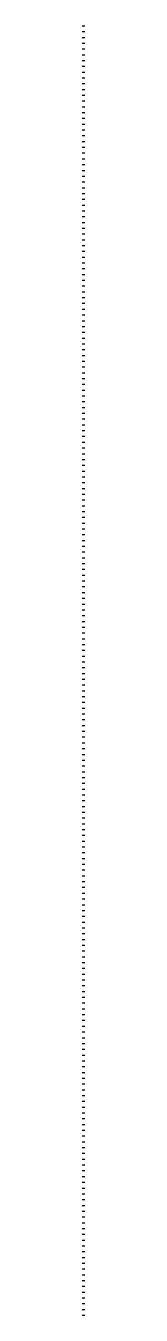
# Model space of a CAD drawing. Extents: x -13000 to 3070, y -3175 to 1794.
# Drawn here: x -13000 to -12999, y 0 to 446 of the extents above; entities that cross this region are included whole.
import ezdxf

# ---------------------------------------------------------------- set-up
doc = ezdxf.new("R2010")
doc.units = 0
for name, color, linetype in [('BARRA DE ANCORAGEM', 7, 'Continuous'), ('CARIMBO', 255, 'Continuous'), ('CONCRETO', 251, 'Continuous'), ('Demarcação 2', 7, 'Continuous'), ('detalhes', 7, 'Continuous'), ('Escoras', 224, 'Continuous'), ('Forcador', 224, 'Continuous'), ('GARFOS', 7, 'Continuous'), ('Laje_Perimetro', 7, 'Continuous'), ('material do compensado', 7, 'Continuous'), ('NOMENCLATURA', 7, 'Continuous'), ('SARR_2.2x10', 7, 'Continuous'), ('SARR_2.2x7', 40, 'Continuous'), ('SARR_3.5x7', 81, 'Continuous'), ('SARRAFO DE PRESSAO', 7, 'Continuous'), ('TENSOR', 224, 'Continuous'), ('texto', 7, 'Continuous')]:
    doc.layers.add(name, color=color, linetype=linetype)

msp = doc.modelspace()

# ---------------------------------------------------------------- linework, layer by layer
for p, q in [((-13000, 446), (-12999, 446)), ((-13000, 444), (-12999, 444)), ((-13000, 442), (-12999, 442)), ((-13000, 440), (-12999, 440)), ((-13000, 438), (-12999, 438)), ((-13000, 436), (-12999, 436)), ((-13000, 434), (-12999, 434)), ((-13000, 432), (-12999, 432)), ((-13000, 430), (-12999, 430)), ((-13000, 428), (-12999, 428)), ((-13000, 426), (-12999, 426)), ((-13000, 424), (-12999, 424)), ((-13000, 422), (-12999, 422)), ((-13000, 420), (-12999, 420)), ((-13000, 418), (-12999, 418)), ((-13000, 416), (-12999, 416)), ((-13000, 414), (-12999, 414)), ((-13000, 412), (-12999, 412)), ((-13000, 410), (-12999, 410)), ((-13000, 408), (-12999, 408)), ((-13000, 406), (-12999, 406)), ((-13000, 404), (-12999, 404)), ((-13000, 402), (-12999, 402)), ((-13000, 400), (-12999, 400)), ((-13000, 398), (-12999, 398)), ((-13000, 396), (-12999, 396)), ((-13000, 394), (-12999, 394)), ((-13000, 392), (-12999, 392)), ((-13000, 390), (-12999, 390)), ((-13000, 388), (-12999, 388)), ((-13000, 386), (-12999, 386)), ((-13000, 384), (-12999, 384)), ((-13000, 382), (-12999, 382)), ((-13000, 380), (-12999, 380)), ((-13000, 378), (-12999, 378)), ((-13000, 376), (-12999, 376)), ((-13000, 374), (-12999, 374)), ((-13000, 372), (-12999, 372)), ((-13000, 370), (-12999, 370)), ((-13000, 368), (-12999, 368)), ((-13000, 366), (-12999, 366)), ((-13000, 364), (-12999, 364)), ((-13000, 362), (-12999, 362)), ((-13000, 360), (-12999, 360)), ((-13000, 358), (-12999, 358)), ((-13000, 356), (-12999, 356)), ((-13000, 354), (-12999, 354)), ((-13000, 352), (-12999, 352)), ((-13000, 350), (-12999, 350)), ((-13000, 348), (-12999, 348)), ((-13000, 346), (-12999, 346)), ((-13000, 344), (-12999, 344)), ((-13000, 342), (-12999, 342)), ((-13000, 340), (-12999, 340)), ((-13000, 338), (-12999, 338)), ((-13000, 336), (-12999, 336)), ((-13000, 334), (-12999, 334)), ((-13000, 332), (-12999, 332)), ((-13000, 330), (-12999, 330)), ((-13000, 328), (-12999, 328)), ((-13000, 326), (-12999, 326)), ((-13000, 324), (-12999, 324)), ((-13000, 322), (-12999, 322)), ((-13000, 320), (-12999, 320)), ((-13000, 318), (-12999, 318)), ((-13000, 316), (-12999, 316)), ((-13000, 314), (-12999, 314)), ((-13000, 312), (-12999, 312)), ((-13000, 310), (-12999, 310)), ((-13000, 308), (-12999, 308)), ((-13000, 306), (-12999, 306)), ((-13000, 304), (-12999, 304)), ((-13000, 302), (-12999, 302)), ((-13000, 300), (-12999, 300)), ((-13000, 298), (-12999, 298)), ((-13000, 296), (-12999, 296)), ((-13000, 294), (-12999, 294)), ((-13000, 292), (-12999, 292)), ((-13000, 290), (-12999, 290)), ((-13000, 288), (-12999, 288)), ((-13000, 286), (-12999, 286)), ((-13000, 284), (-12999, 284)), ((-13000, 282), (-12999, 282)), ((-13000, 280), (-12999, 280)), ((-13000, 278), (-12999, 278)), ((-13000, 276), (-12999, 276)), ((-13000, 274), (-12999, 274)), ((-13000, 272), (-12999, 272)), ((-13000, 270), (-12999, 270)), ((-13000, 268), (-12999, 268)), ((-13000, 266), (-12999, 266)), ((-13000, 264), (-12999, 264)), ((-13000, 262), (-12999, 262)), ((-13000, 260), (-12999, 260)), ((-13000, 258), (-12999, 258)), ((-13000, 256), (-12999, 256)), ((-13000, 254), (-12999, 254)), ((-13000, 252), (-12999, 252)), ((-13000, 250), (-12999, 250)), ((-13000, 248), (-12999, 248)), ((-13000, 246), (-12999, 246)), ((-13000, 244), (-12999, 244)), ((-13000, 242), (-12999, 242)), ((-13000, 240), (-12999, 240)), ((-13000, 238), (-12999, 238)), ((-13000, 236), (-12999, 236)), ((-13000, 234), (-12999, 234)), ((-13000, 232), (-12999, 232)), ((-13000, 230), (-12999, 230)), ((-13000, 228), (-12999, 228)), ((-13000, 226), (-12999, 226)), ((-13000, 224), (-12999, 224)), ((-13000, 222), (-12999, 222)), ((-13000, 220), (-12999, 220)), ((-13000, 218), (-12999, 218)), ((-13000, 216), (-12999, 216)), ((-13000, 214), (-12999, 214)), ((-13000, 212), (-12999, 212)), ((-13000, 210), (-12999, 210)), ((-13000, 208), (-12999, 208)), ((-13000, 206), (-12999, 206)), ((-13000, 204), (-12999, 204)), ((-13000, 202), (-12999, 202)), ((-13000, 200), (-12999, 200)), ((-13000, 198), (-12999, 198)), ((-13000, 196), (-12999, 196)), ((-13000, 194), (-12999, 194)), ((-13000, 192), (-12999, 192)), ((-13000, 190), (-12999, 190)), ((-13000, 188), (-12999, 188)), ((-13000, 186), (-12999, 186)), ((-13000, 184), (-12999, 184)), ((-13000, 182), (-12999, 182)), ((-13000, 180), (-12999, 180)), ((-13000, 178), (-12999, 178)), ((-13000, 176), (-12999, 176)), ((-13000, 174), (-12999, 174)), ((-13000, 172), (-12999, 172)), ((-13000, 170), (-12999, 170)), ((-13000, 168), (-12999, 168)), ((-13000, 166), (-12999, 166)), ((-13000, 164), (-12999, 164)), ((-13000, 162), (-12999, 162)), ((-13000, 160), (-12999, 160)), ((-13000, 158), (-12999, 158)), ((-13000, 156), (-12999, 156)), ((-13000, 154), (-12999, 154)), ((-13000, 152), (-12999, 152)), ((-13000, 150), (-12999, 150)), ((-13000, 148), (-12999, 148)), ((-13000, 146), (-12999, 146)), ((-13000, 144), (-12999, 144)), ((-13000, 142), (-12999, 142)), ((-13000, 140), (-12999, 140)), ((-13000, 138), (-12999, 138)), ((-13000, 136), (-12999, 136)), ((-13000, 134), (-12999, 134)), ((-13000, 132), (-12999, 132)), ((-13000, 130), (-12999, 130)), ((-13000, 128), (-12999, 128)), ((-13000, 126), (-12999, 126)), ((-13000, 124), (-12999, 124)), ((-13000, 122), (-12999, 122)), ((-13000, 120), (-12999, 120)), ((-13000, 118), (-12999, 118)), ((-13000, 116), (-12999, 116)), ((-13000, 114), (-12999, 114)), ((-13000, 112), (-12999, 112)), ((-13000, 110), (-12999, 110)), ((-13000, 108), (-12999, 108)), ((-13000, 106), (-12999, 106)), ((-13000, 104), (-12999, 104)), ((-13000, 102), (-12999, 102)), ((-13000, 100), (-12999, 100)), ((-13000, 98), (-12999, 98)), ((-13000, 96), (-12999, 96)), ((-13000, 94), (-12999, 94)), ((-13000, 92), (-12999, 92)), ((-13000, 90), (-12999, 90)), ((-13000, 88), (-12999, 88)), ((-13000, 86), (-12999, 86)), ((-13000, 84), (-12999, 84)), ((-13000, 82), (-12999, 82)), ((-13000, 80), (-12999, 80)), ((-13000, 78), (-12999, 78)), ((-13000, 76), (-12999, 76)), ((-13000, 74), (-12999, 74)), ((-13000, 72), (-12999, 72)), ((-13000, 70), (-12999, 70)), ((-13000, 68), (-12999, 68)), ((-13000, 66), (-12999, 66)), ((-13000, 64), (-12999, 64)), ((-13000, 62), (-12999, 62)), ((-13000, 60), (-12999, 60)), ((-13000, 58), (-12999, 58)), ((-13000, 56), (-12999, 56)), ((-13000, 54), (-12999, 54)), ((-13000, 52), (-12999, 52)), ((-13000, 50), (-12999, 50)), ((-13000, 48), (-12999, 48)), ((-13000, 46), (-12999, 46)), ((-13000, 44), (-12999, 44)), ((-13000, 42), (-12999, 42)), ((-13000, 40), (-12999, 40)), ((-13000, 38), (-12999, 38)), ((-13000, 36), (-12999, 36)), ((-13000, 34), (-12999, 34)), ((-13000, 32), (-12999, 32)), ((-13000, 30), (-12999, 30)), ((-13000, 28), (-12999, 28)), ((-13000, 26), (-12999, 26)), ((-13000, 24), (-12999, 24)), ((-13000, 22), (-12999, 22)), ((-13000, 20), (-12999, 20)), ((-13000, 18), (-12999, 18)), ((-13000, 16), (-12999, 16)), ((-13000, 14), (-12999, 14)), ((-13000, 12), (-12999, 12)), ((-13000, 10), (-12999, 10)), ((-13000, 8), (-12999, 8)), ((-13000, 6), (-12999, 6)), ((-13000, 4), (-12999, 4)), ((-13000, 2), (-12999, 2)), ((-13000, 0), (-12999, 0))]:
    msp.add_line(p, q)
at = {"layer": 'BARRA DE ANCORAGEM'}
for p, q in [((-13000, 20), (-12999, 20)), ((-13000, 18), (-12999, 18)), ((-13000, 16), (-12999, 16)), ((-13000, 14), (-12999, 14)), ((-13000, 12), (-12999, 12)), ((-13000, 10), (-12999, 10)), ((-13000, 8), (-12999, 8)), ((-13000, 6), (-12999, 6)), ((-13000, 4), (-12999, 4)), ((-13000, 2), (-12999, 2)), ((-13000, 0), (-12999, 0))]:
    msp.add_line(p, q, dxfattribs=at)
at = {"layer": 'CARIMBO'}
for p, q in [((-13000, 354), (-12999, 354)), ((-13000, 352), (-12999, 352)), ((-13000, 350), (-12999, 350)), ((-13000, 348), (-12999, 348)), ((-13000, 346), (-12999, 346)), ((-13000, 344), (-12999, 344)), ((-13000, 342), (-12999, 342)), ((-13000, 340), (-12999, 340)), ((-13000, 338), (-12999, 338)), ((-13000, 336), (-12999, 336)), ((-13000, 334), (-12999, 334)), ((-13000, 332), (-12999, 332)), ((-13000, 330), (-12999, 330)), ((-13000, 328), (-12999, 328)), ((-13000, 326), (-12999, 326)), ((-13000, 324), (-12999, 324)), ((-13000, 322), (-12999, 322)), ((-13000, 320), (-12999, 320)), ((-13000, 318), (-12999, 318)), ((-13000, 316), (-12999, 316)), ((-13000, 314), (-12999, 314)), ((-13000, 312), (-12999, 312)), ((-13000, 310), (-12999, 310)), ((-13000, 308), (-12999, 308)), ((-13000, 306), (-12999, 306)), ((-13000, 304), (-12999, 304)), ((-13000, 302), (-12999, 302)), ((-13000, 300), (-12999, 300)), ((-13000, 298), (-12999, 298)), ((-13000, 296), (-12999, 296)), ((-13000, 294), (-12999, 294)), ((-13000, 292), (-12999, 292)), ((-13000, 290), (-12999, 290)), ((-13000, 288), (-12999, 288)), ((-13000, 286), (-12999, 286)), ((-13000, 284), (-12999, 284)), ((-13000, 282), (-12999, 282)), ((-13000, 280), (-12999, 280)), ((-13000, 278), (-12999, 278)), ((-13000, 276), (-12999, 276)), ((-13000, 274), (-12999, 274)), ((-13000, 272), (-12999, 272)), ((-13000, 270), (-12999, 270)), ((-13000, 268), (-12999, 268)), ((-13000, 266), (-12999, 266)), ((-13000, 264), (-12999, 264)), ((-13000, 262), (-12999, 262)), ((-13000, 260), (-12999, 260)), ((-13000, 258), (-12999, 258)), ((-13000, 256), (-12999, 256)), ((-13000, 254), (-12999, 254)), ((-13000, 252), (-12999, 252)), ((-13000, 250), (-12999, 250)), ((-13000, 248), (-12999, 248)), ((-13000, 246), (-12999, 246)), ((-13000, 244), (-12999, 244)), ((-13000, 242), (-12999, 242)), ((-13000, 240), (-12999, 240)), ((-13000, 238), (-12999, 238)), ((-13000, 236), (-12999, 236)), ((-13000, 234), (-12999, 234)), ((-13000, 232), (-12999, 232)), ((-13000, 230), (-12999, 230)), ((-13000, 228), (-12999, 228)), ((-13000, 226), (-12999, 226)), ((-13000, 224), (-12999, 224)), ((-13000, 222), (-12999, 222)), ((-13000, 220), (-12999, 220)), ((-13000, 218), (-12999, 218)), ((-13000, 216), (-12999, 216)), ((-13000, 214), (-12999, 214)), ((-13000, 212), (-12999, 212)), ((-13000, 210), (-12999, 210)), ((-13000, 208), (-12999, 208)), ((-13000, 206), (-12999, 206)), ((-13000, 204), (-12999, 204)), ((-13000, 202), (-12999, 202)), ((-13000, 200), (-12999, 200)), ((-13000, 198), (-12999, 198)), ((-13000, 196), (-12999, 196)), ((-13000, 194), (-12999, 194)), ((-13000, 192), (-12999, 192)), ((-13000, 190), (-12999, 190)), ((-13000, 188), (-12999, 188)), ((-13000, 186), (-12999, 186)), ((-13000, 184), (-12999, 184)), ((-13000, 182), (-12999, 182)), ((-13000, 180), (-12999, 180)), ((-13000, 178), (-12999, 178)), ((-13000, 176), (-12999, 176)), ((-13000, 174), (-12999, 174)), ((-13000, 172), (-12999, 172)), ((-13000, 170), (-12999, 170)), ((-13000, 168), (-12999, 168)), ((-13000, 166), (-12999, 166)), ((-13000, 164), (-12999, 164)), ((-13000, 162), (-12999, 162)), ((-13000, 160), (-12999, 160)), ((-13000, 158), (-12999, 158)), ((-13000, 156), (-12999, 156)), ((-13000, 154), (-12999, 154)), ((-13000, 152), (-12999, 152)), ((-13000, 150), (-12999, 150)), ((-13000, 148), (-12999, 148)), ((-13000, 146), (-12999, 146)), ((-13000, 144), (-12999, 144)), ((-13000, 142), (-12999, 142)), ((-13000, 140), (-12999, 140)), ((-13000, 138), (-12999, 138)), ((-13000, 136), (-12999, 136)), ((-13000, 134), (-12999, 134)), ((-13000, 132), (-12999, 132)), ((-13000, 130), (-12999, 130)), ((-13000, 128), (-12999, 128)), ((-13000, 126), (-12999, 126)), ((-13000, 124), (-12999, 124)), ((-13000, 122), (-12999, 122)), ((-13000, 120), (-12999, 120)), ((-13000, 118), (-12999, 118)), ((-13000, 116), (-12999, 116)), ((-13000, 114), (-12999, 114)), ((-13000, 112), (-12999, 112)), ((-13000, 110), (-12999, 110)), ((-13000, 108), (-12999, 108)), ((-13000, 106), (-12999, 106)), ((-13000, 104), (-12999, 104)), ((-13000, 102), (-12999, 102)), ((-13000, 100), (-12999, 100)), ((-13000, 98), (-12999, 98)), ((-13000, 96), (-12999, 96)), ((-13000, 94), (-12999, 94)), ((-13000, 92), (-12999, 92)), ((-13000, 90), (-12999, 90)), ((-13000, 88), (-12999, 88)), ((-13000, 86), (-12999, 86)), ((-13000, 84), (-12999, 84)), ((-13000, 82), (-12999, 82)), ((-13000, 80), (-12999, 80)), ((-13000, 78), (-12999, 78)), ((-13000, 76), (-12999, 76)), ((-13000, 74), (-12999, 74)), ((-13000, 72), (-12999, 72)), ((-13000, 70), (-12999, 70)), ((-13000, 68), (-12999, 68)), ((-13000, 66), (-12999, 66)), ((-13000, 64), (-12999, 64)), ((-13000, 62), (-12999, 62)), ((-13000, 60), (-12999, 60)), ((-13000, 58), (-12999, 58)), ((-13000, 56), (-12999, 56)), ((-13000, 54), (-12999, 54)), ((-13000, 52), (-12999, 52)), ((-13000, 50), (-12999, 50)), ((-13000, 48), (-12999, 48)), ((-13000, 46), (-12999, 46)), ((-13000, 44), (-12999, 44)), ((-13000, 42), (-12999, 42)), ((-13000, 40), (-12999, 40)), ((-13000, 38), (-12999, 38)), ((-13000, 36), (-12999, 36)), ((-13000, 34), (-12999, 34)), ((-13000, 32), (-12999, 32)), ((-13000, 30), (-12999, 30)), ((-13000, 28), (-12999, 28)), ((-13000, 26), (-12999, 26)), ((-13000, 24), (-12999, 24)), ((-13000, 22), (-12999, 22)), ((-13000, 20), (-12999, 20)), ((-13000, 18), (-12999, 18)), ((-13000, 16), (-12999, 16)), ((-13000, 14), (-12999, 14)), ((-13000, 12), (-12999, 12)), ((-13000, 10), (-12999, 10)), ((-13000, 8), (-12999, 8)), ((-13000, 6), (-12999, 6)), ((-13000, 4), (-12999, 4)), ((-13000, 2), (-12999, 2)), ((-13000, 0), (-12999, 0))]:
    msp.add_line(p, q, dxfattribs=at)
at = {"layer": 'CONCRETO'}
for p, q in [((-13000, 44), (-12999, 44)), ((-13000, 42), (-12999, 42)), ((-13000, 40), (-12999, 40)), ((-13000, 38), (-12999, 38)), ((-13000, 36), (-12999, 36)), ((-13000, 34), (-12999, 34)), ((-13000, 32), (-12999, 32)), ((-13000, 30), (-12999, 30)), ((-13000, 28), (-12999, 28)), ((-13000, 26), (-12999, 26)), ((-13000, 24), (-12999, 24)), ((-13000, 22), (-12999, 22)), ((-13000, 20), (-12999, 20)), ((-13000, 18), (-12999, 18)), ((-13000, 16), (-12999, 16)), ((-13000, 14), (-12999, 14)), ((-13000, 12), (-12999, 12)), ((-13000, 10), (-12999, 10)), ((-13000, 8), (-12999, 8)), ((-13000, 6), (-12999, 6)), ((-13000, 4), (-12999, 4)), ((-13000, 2), (-12999, 2)), ((-13000, 0), (-12999, 0))]:
    msp.add_line(p, q, dxfattribs=at)
at = {"layer": 'Demarcação 2'}
for p, q in [((-13000, 26), (-12999, 26)), ((-13000, 24), (-12999, 24)), ((-13000, 22), (-12999, 22)), ((-13000, 20), (-12999, 20)), ((-13000, 18), (-12999, 18)), ((-13000, 16), (-12999, 16)), ((-13000, 14), (-12999, 14)), ((-13000, 12), (-12999, 12)), ((-13000, 10), (-12999, 10)), ((-13000, 8), (-12999, 8)), ((-13000, 6), (-12999, 6)), ((-13000, 4), (-12999, 4)), ((-13000, 2), (-12999, 2)), ((-13000, 0), (-12999, 0))]:
    msp.add_line(p, q, dxfattribs=at)
at = {"layer": 'detalhes'}
for p, q in [((-13000, 136), (-12999, 136)), ((-13000, 134), (-12999, 134)), ((-13000, 132), (-12999, 132)), ((-13000, 130), (-12999, 130)), ((-13000, 128), (-12999, 128)), ((-13000, 126), (-12999, 126)), ((-13000, 124), (-12999, 124)), ((-13000, 122), (-12999, 122)), ((-13000, 120), (-12999, 120)), ((-13000, 118), (-12999, 118)), ((-13000, 116), (-12999, 116)), ((-13000, 114), (-12999, 114)), ((-13000, 112), (-12999, 112)), ((-13000, 110), (-12999, 110)), ((-13000, 108), (-12999, 108)), ((-13000, 106), (-12999, 106)), ((-13000, 104), (-12999, 104)), ((-13000, 102), (-12999, 102)), ((-13000, 100), (-12999, 100)), ((-13000, 98), (-12999, 98)), ((-13000, 96), (-12999, 96)), ((-13000, 94), (-12999, 94)), ((-13000, 92), (-12999, 92)), ((-13000, 90), (-12999, 90)), ((-13000, 88), (-12999, 88)), ((-13000, 86), (-12999, 86)), ((-13000, 84), (-12999, 84)), ((-13000, 82), (-12999, 82)), ((-13000, 80), (-12999, 80)), ((-13000, 78), (-12999, 78)), ((-13000, 76), (-12999, 76)), ((-13000, 74), (-12999, 74)), ((-13000, 72), (-12999, 72)), ((-13000, 70), (-12999, 70)), ((-13000, 68), (-12999, 68)), ((-13000, 66), (-12999, 66)), ((-13000, 64), (-12999, 64)), ((-13000, 62), (-12999, 62)), ((-13000, 60), (-12999, 60)), ((-13000, 58), (-12999, 58)), ((-13000, 56), (-12999, 56)), ((-13000, 54), (-12999, 54)), ((-13000, 52), (-12999, 52)), ((-13000, 50), (-12999, 50)), ((-13000, 48), (-12999, 48)), ((-13000, 46), (-12999, 46)), ((-13000, 44), (-12999, 44)), ((-13000, 42), (-12999, 42)), ((-13000, 40), (-12999, 40)), ((-13000, 38), (-12999, 38)), ((-13000, 36), (-12999, 36)), ((-13000, 34), (-12999, 34)), ((-13000, 32), (-12999, 32)), ((-13000, 30), (-12999, 30)), ((-13000, 28), (-12999, 28)), ((-13000, 26), (-12999, 26)), ((-13000, 24), (-12999, 24)), ((-13000, 22), (-12999, 22)), ((-13000, 20), (-12999, 20)), ((-13000, 18), (-12999, 18)), ((-13000, 16), (-12999, 16)), ((-13000, 14), (-12999, 14)), ((-13000, 12), (-12999, 12)), ((-13000, 10), (-12999, 10)), ((-13000, 8), (-12999, 8)), ((-13000, 6), (-12999, 6)), ((-13000, 4), (-12999, 4)), ((-13000, 2), (-12999, 2)), ((-13000, 0), (-12999, 0))]:
    msp.add_line(p, q, dxfattribs=at)
at = {"layer": 'Escoras'}
for p, q in [((-13000, 32), (-12999, 32)), ((-13000, 30), (-12999, 30)), ((-13000, 28), (-12999, 28)), ((-13000, 26), (-12999, 26)), ((-13000, 24), (-12999, 24)), ((-13000, 22), (-12999, 22)), ((-13000, 20), (-12999, 20)), ((-13000, 18), (-12999, 18)), ((-13000, 16), (-12999, 16)), ((-13000, 14), (-12999, 14)), ((-13000, 12), (-12999, 12)), ((-13000, 10), (-12999, 10)), ((-13000, 8), (-12999, 8)), ((-13000, 6), (-12999, 6)), ((-13000, 4), (-12999, 4)), ((-13000, 2), (-12999, 2)), ((-13000, 0), (-12999, 0))]:
    msp.add_line(p, q, dxfattribs=at)
at = {"layer": 'Forcador'}
for p, q in [((-13000, 68), (-12999, 68)), ((-13000, 66), (-12999, 66)), ((-13000, 64), (-12999, 64)), ((-13000, 62), (-12999, 62)), ((-13000, 60), (-12999, 60)), ((-13000, 58), (-12999, 58)), ((-13000, 56), (-12999, 56)), ((-13000, 54), (-12999, 54)), ((-13000, 52), (-12999, 52)), ((-13000, 50), (-12999, 50)), ((-13000, 48), (-12999, 48)), ((-13000, 46), (-12999, 46)), ((-13000, 44), (-12999, 44)), ((-13000, 42), (-12999, 42)), ((-13000, 40), (-12999, 40)), ((-13000, 38), (-12999, 38)), ((-13000, 36), (-12999, 36)), ((-13000, 34), (-12999, 34)), ((-13000, 32), (-12999, 32)), ((-13000, 30), (-12999, 30)), ((-13000, 28), (-12999, 28)), ((-13000, 26), (-12999, 26)), ((-13000, 24), (-12999, 24)), ((-13000, 22), (-12999, 22)), ((-13000, 20), (-12999, 20)), ((-13000, 18), (-12999, 18)), ((-13000, 16), (-12999, 16)), ((-13000, 14), (-12999, 14)), ((-13000, 12), (-12999, 12)), ((-13000, 10), (-12999, 10)), ((-13000, 8), (-12999, 8)), ((-13000, 6), (-12999, 6)), ((-13000, 4), (-12999, 4)), ((-13000, 2), (-12999, 2)), ((-13000, 0), (-12999, 0))]:
    msp.add_line(p, q, dxfattribs=at)
at = {"layer": 'GARFOS'}
for p, q in [((-13000, 48), (-12999, 48)), ((-13000, 46), (-12999, 46)), ((-13000, 44), (-12999, 44)), ((-13000, 42), (-12999, 42)), ((-13000, 40), (-12999, 40)), ((-13000, 38), (-12999, 38)), ((-13000, 36), (-12999, 36)), ((-13000, 34), (-12999, 34)), ((-13000, 32), (-12999, 32)), ((-13000, 30), (-12999, 30)), ((-13000, 28), (-12999, 28)), ((-13000, 26), (-12999, 26)), ((-13000, 24), (-12999, 24)), ((-13000, 22), (-12999, 22)), ((-13000, 20), (-12999, 20)), ((-13000, 18), (-12999, 18)), ((-13000, 16), (-12999, 16)), ((-13000, 14), (-12999, 14)), ((-13000, 12), (-12999, 12)), ((-13000, 10), (-12999, 10)), ((-13000, 8), (-12999, 8)), ((-13000, 6), (-12999, 6)), ((-13000, 4), (-12999, 4)), ((-13000, 2), (-12999, 2)), ((-13000, 0), (-12999, 0))]:
    msp.add_line(p, q, dxfattribs=at)
at = {"layer": 'Laje_Perimetro'}
for p, q in [((-13000, 76), (-12999, 76)), ((-13000, 74), (-12999, 74)), ((-13000, 72), (-12999, 72)), ((-13000, 70), (-12999, 70)), ((-13000, 68), (-12999, 68)), ((-13000, 66), (-12999, 66)), ((-13000, 64), (-12999, 64)), ((-13000, 62), (-12999, 62)), ((-13000, 60), (-12999, 60)), ((-13000, 58), (-12999, 58)), ((-13000, 56), (-12999, 56)), ((-13000, 54), (-12999, 54)), ((-13000, 52), (-12999, 52)), ((-13000, 50), (-12999, 50)), ((-13000, 48), (-12999, 48)), ((-13000, 46), (-12999, 46)), ((-13000, 44), (-12999, 44)), ((-13000, 42), (-12999, 42)), ((-13000, 40), (-12999, 40)), ((-13000, 38), (-12999, 38)), ((-13000, 36), (-12999, 36)), ((-13000, 34), (-12999, 34)), ((-13000, 32), (-12999, 32)), ((-13000, 30), (-12999, 30)), ((-13000, 28), (-12999, 28)), ((-13000, 26), (-12999, 26)), ((-13000, 24), (-12999, 24)), ((-13000, 22), (-12999, 22)), ((-13000, 20), (-12999, 20)), ((-13000, 18), (-12999, 18)), ((-13000, 16), (-12999, 16)), ((-13000, 14), (-12999, 14)), ((-13000, 12), (-12999, 12)), ((-13000, 10), (-12999, 10)), ((-13000, 8), (-12999, 8)), ((-13000, 6), (-12999, 6)), ((-13000, 4), (-12999, 4)), ((-13000, 2), (-12999, 2)), ((-13000, 0), (-12999, 0))]:
    msp.add_line(p, q, dxfattribs=at)
at = {"layer": 'material do compensado'}
for p, q in [((-13000, 16), (-12999, 16)), ((-13000, 14), (-12999, 14)), ((-13000, 12), (-12999, 12)), ((-13000, 10), (-12999, 10)), ((-13000, 8), (-12999, 8)), ((-13000, 6), (-12999, 6)), ((-13000, 4), (-12999, 4)), ((-13000, 2), (-12999, 2)), ((-13000, 0), (-12999, 0))]:
    msp.add_line(p, q, dxfattribs=at)
at = {"layer": 'NOMENCLATURA'}
for p, q in [((-13000, 224), (-12999, 224)), ((-13000, 222), (-12999, 222)), ((-13000, 220), (-12999, 220)), ((-13000, 218), (-12999, 218)), ((-13000, 216), (-12999, 216)), ((-13000, 214), (-12999, 214)), ((-13000, 212), (-12999, 212)), ((-13000, 210), (-12999, 210)), ((-13000, 208), (-12999, 208)), ((-13000, 206), (-12999, 206)), ((-13000, 204), (-12999, 204)), ((-13000, 202), (-12999, 202)), ((-13000, 200), (-12999, 200)), ((-13000, 198), (-12999, 198)), ((-13000, 196), (-12999, 196)), ((-13000, 194), (-12999, 194)), ((-13000, 192), (-12999, 192)), ((-13000, 190), (-12999, 190)), ((-13000, 188), (-12999, 188)), ((-13000, 186), (-12999, 186)), ((-13000, 184), (-12999, 184)), ((-13000, 182), (-12999, 182)), ((-13000, 180), (-12999, 180)), ((-13000, 178), (-12999, 178)), ((-13000, 176), (-12999, 176)), ((-13000, 174), (-12999, 174)), ((-13000, 172), (-12999, 172)), ((-13000, 170), (-12999, 170)), ((-13000, 168), (-12999, 168)), ((-13000, 166), (-12999, 166)), ((-13000, 164), (-12999, 164)), ((-13000, 162), (-12999, 162)), ((-13000, 160), (-12999, 160)), ((-13000, 158), (-12999, 158)), ((-13000, 156), (-12999, 156)), ((-13000, 154), (-12999, 154)), ((-13000, 152), (-12999, 152)), ((-13000, 150), (-12999, 150)), ((-13000, 148), (-12999, 148)), ((-13000, 146), (-12999, 146)), ((-13000, 144), (-12999, 144)), ((-13000, 142), (-12999, 142)), ((-13000, 140), (-12999, 140)), ((-13000, 138), (-12999, 138)), ((-13000, 136), (-12999, 136)), ((-13000, 134), (-12999, 134)), ((-13000, 132), (-12999, 132)), ((-13000, 130), (-12999, 130)), ((-13000, 128), (-12999, 128)), ((-13000, 126), (-12999, 126)), ((-13000, 124), (-12999, 124)), ((-13000, 122), (-12999, 122)), ((-13000, 120), (-12999, 120)), ((-13000, 118), (-12999, 118)), ((-13000, 116), (-12999, 116)), ((-13000, 114), (-12999, 114)), ((-13000, 112), (-12999, 112)), ((-13000, 110), (-12999, 110)), ((-13000, 108), (-12999, 108)), ((-13000, 106), (-12999, 106)), ((-13000, 104), (-12999, 104)), ((-13000, 102), (-12999, 102)), ((-13000, 100), (-12999, 100)), ((-13000, 98), (-12999, 98)), ((-13000, 96), (-12999, 96)), ((-13000, 94), (-12999, 94)), ((-13000, 92), (-12999, 92)), ((-13000, 90), (-12999, 90)), ((-13000, 88), (-12999, 88)), ((-13000, 86), (-12999, 86)), ((-13000, 84), (-12999, 84)), ((-13000, 82), (-12999, 82)), ((-13000, 80), (-12999, 80)), ((-13000, 78), (-12999, 78)), ((-13000, 76), (-12999, 76)), ((-13000, 74), (-12999, 74)), ((-13000, 72), (-12999, 72)), ((-13000, 70), (-12999, 70)), ((-13000, 68), (-12999, 68)), ((-13000, 66), (-12999, 66)), ((-13000, 64), (-12999, 64)), ((-13000, 62), (-12999, 62)), ((-13000, 60), (-12999, 60)), ((-13000, 58), (-12999, 58)), ((-13000, 56), (-12999, 56)), ((-13000, 54), (-12999, 54)), ((-13000, 52), (-12999, 52)), ((-13000, 50), (-12999, 50)), ((-13000, 48), (-12999, 48)), ((-13000, 46), (-12999, 46)), ((-13000, 44), (-12999, 44)), ((-13000, 42), (-12999, 42)), ((-13000, 40), (-12999, 40)), ((-13000, 38), (-12999, 38)), ((-13000, 36), (-12999, 36)), ((-13000, 34), (-12999, 34)), ((-13000, 32), (-12999, 32)), ((-13000, 30), (-12999, 30)), ((-13000, 28), (-12999, 28)), ((-13000, 26), (-12999, 26)), ((-13000, 24), (-12999, 24)), ((-13000, 22), (-12999, 22)), ((-13000, 20), (-12999, 20)), ((-13000, 18), (-12999, 18)), ((-13000, 16), (-12999, 16)), ((-13000, 14), (-12999, 14)), ((-13000, 12), (-12999, 12)), ((-13000, 10), (-12999, 10)), ((-13000, 8), (-12999, 8)), ((-13000, 6), (-12999, 6)), ((-13000, 4), (-12999, 4)), ((-13000, 2), (-12999, 2)), ((-13000, 0), (-12999, 0))]:
    msp.add_line(p, q, dxfattribs=at)
at = {"layer": 'SARR_2.2x10'}
for p, q in [((-13000, 302), (-12999, 302)), ((-13000, 300), (-12999, 300)), ((-13000, 298), (-12999, 298)), ((-13000, 296), (-12999, 296)), ((-13000, 294), (-12999, 294)), ((-13000, 292), (-12999, 292)), ((-13000, 290), (-12999, 290)), ((-13000, 288), (-12999, 288)), ((-13000, 286), (-12999, 286)), ((-13000, 284), (-12999, 284)), ((-13000, 282), (-12999, 282)), ((-13000, 280), (-12999, 280)), ((-13000, 278), (-12999, 278)), ((-13000, 276), (-12999, 276)), ((-13000, 274), (-12999, 274)), ((-13000, 272), (-12999, 272)), ((-13000, 270), (-12999, 270)), ((-13000, 268), (-12999, 268)), ((-13000, 266), (-12999, 266)), ((-13000, 264), (-12999, 264)), ((-13000, 262), (-12999, 262)), ((-13000, 260), (-12999, 260)), ((-13000, 258), (-12999, 258)), ((-13000, 256), (-12999, 256)), ((-13000, 254), (-12999, 254)), ((-13000, 252), (-12999, 252)), ((-13000, 250), (-12999, 250)), ((-13000, 248), (-12999, 248)), ((-13000, 246), (-12999, 246)), ((-13000, 244), (-12999, 244)), ((-13000, 242), (-12999, 242)), ((-13000, 240), (-12999, 240)), ((-13000, 238), (-12999, 238)), ((-13000, 236), (-12999, 236)), ((-13000, 234), (-12999, 234)), ((-13000, 232), (-12999, 232)), ((-13000, 230), (-12999, 230)), ((-13000, 228), (-12999, 228)), ((-13000, 226), (-12999, 226)), ((-13000, 224), (-12999, 224)), ((-13000, 222), (-12999, 222)), ((-13000, 220), (-12999, 220)), ((-13000, 218), (-12999, 218)), ((-13000, 216), (-12999, 216)), ((-13000, 214), (-12999, 214)), ((-13000, 212), (-12999, 212)), ((-13000, 210), (-12999, 210)), ((-13000, 208), (-12999, 208)), ((-13000, 206), (-12999, 206)), ((-13000, 204), (-12999, 204)), ((-13000, 202), (-12999, 202)), ((-13000, 200), (-12999, 200)), ((-13000, 198), (-12999, 198)), ((-13000, 196), (-12999, 196)), ((-13000, 194), (-12999, 194)), ((-13000, 192), (-12999, 192)), ((-13000, 190), (-12999, 190)), ((-13000, 188), (-12999, 188)), ((-13000, 186), (-12999, 186)), ((-13000, 184), (-12999, 184)), ((-13000, 182), (-12999, 182)), ((-13000, 180), (-12999, 180)), ((-13000, 178), (-12999, 178)), ((-13000, 176), (-12999, 176)), ((-13000, 174), (-12999, 174)), ((-13000, 172), (-12999, 172)), ((-13000, 170), (-12999, 170)), ((-13000, 168), (-12999, 168)), ((-13000, 166), (-12999, 166)), ((-13000, 164), (-12999, 164)), ((-13000, 162), (-12999, 162)), ((-13000, 160), (-12999, 160)), ((-13000, 158), (-12999, 158)), ((-13000, 156), (-12999, 156)), ((-13000, 154), (-12999, 154)), ((-13000, 152), (-12999, 152)), ((-13000, 150), (-12999, 150)), ((-13000, 148), (-12999, 148)), ((-13000, 146), (-12999, 146)), ((-13000, 144), (-12999, 144)), ((-13000, 142), (-12999, 142)), ((-13000, 140), (-12999, 140)), ((-13000, 138), (-12999, 138)), ((-13000, 136), (-12999, 136)), ((-13000, 134), (-12999, 134)), ((-13000, 132), (-12999, 132)), ((-13000, 130), (-12999, 130)), ((-13000, 128), (-12999, 128)), ((-13000, 126), (-12999, 126)), ((-13000, 124), (-12999, 124)), ((-13000, 122), (-12999, 122)), ((-13000, 120), (-12999, 120)), ((-13000, 118), (-12999, 118)), ((-13000, 116), (-12999, 116)), ((-13000, 114), (-12999, 114)), ((-13000, 112), (-12999, 112)), ((-13000, 110), (-12999, 110)), ((-13000, 108), (-12999, 108)), ((-13000, 106), (-12999, 106)), ((-13000, 104), (-12999, 104)), ((-13000, 102), (-12999, 102)), ((-13000, 100), (-12999, 100)), ((-13000, 98), (-12999, 98)), ((-13000, 96), (-12999, 96)), ((-13000, 94), (-12999, 94)), ((-13000, 92), (-12999, 92)), ((-13000, 90), (-12999, 90)), ((-13000, 88), (-12999, 88)), ((-13000, 86), (-12999, 86)), ((-13000, 84), (-12999, 84)), ((-13000, 82), (-12999, 82)), ((-13000, 80), (-12999, 80)), ((-13000, 78), (-12999, 78)), ((-13000, 76), (-12999, 76)), ((-13000, 74), (-12999, 74)), ((-13000, 72), (-12999, 72)), ((-13000, 70), (-12999, 70)), ((-13000, 68), (-12999, 68)), ((-13000, 66), (-12999, 66)), ((-13000, 64), (-12999, 64)), ((-13000, 62), (-12999, 62)), ((-13000, 60), (-12999, 60)), ((-13000, 58), (-12999, 58)), ((-13000, 56), (-12999, 56)), ((-13000, 54), (-12999, 54)), ((-13000, 52), (-12999, 52)), ((-13000, 50), (-12999, 50)), ((-13000, 48), (-12999, 48)), ((-13000, 46), (-12999, 46)), ((-13000, 44), (-12999, 44)), ((-13000, 42), (-12999, 42)), ((-13000, 40), (-12999, 40)), ((-13000, 38), (-12999, 38)), ((-13000, 36), (-12999, 36)), ((-13000, 34), (-12999, 34)), ((-13000, 32), (-12999, 32)), ((-13000, 30), (-12999, 30)), ((-13000, 28), (-12999, 28)), ((-13000, 26), (-12999, 26)), ((-13000, 24), (-12999, 24)), ((-13000, 22), (-12999, 22)), ((-13000, 20), (-12999, 20)), ((-13000, 18), (-12999, 18)), ((-13000, 16), (-12999, 16)), ((-13000, 14), (-12999, 14)), ((-13000, 12), (-12999, 12)), ((-13000, 10), (-12999, 10)), ((-13000, 8), (-12999, 8)), ((-13000, 6), (-12999, 6)), ((-13000, 4), (-12999, 4)), ((-13000, 2), (-12999, 2)), ((-13000, 0), (-12999, 0))]:
    msp.add_line(p, q, dxfattribs=at)
at = {"layer": 'SARR_2.2x7'}
for p, q in [((-13000, 446), (-12999, 446)), ((-13000, 444), (-12999, 444)), ((-13000, 442), (-12999, 442)), ((-13000, 440), (-12999, 440)), ((-13000, 438), (-12999, 438)), ((-13000, 436), (-12999, 436)), ((-13000, 434), (-12999, 434)), ((-13000, 432), (-12999, 432)), ((-13000, 430), (-12999, 430)), ((-13000, 428), (-12999, 428)), ((-13000, 426), (-12999, 426)), ((-13000, 424), (-12999, 424)), ((-13000, 422), (-12999, 422)), ((-13000, 420), (-12999, 420)), ((-13000, 418), (-12999, 418)), ((-13000, 416), (-12999, 416)), ((-13000, 414), (-12999, 414)), ((-13000, 412), (-12999, 412)), ((-13000, 410), (-12999, 410)), ((-13000, 408), (-12999, 408)), ((-13000, 406), (-12999, 406)), ((-13000, 404), (-12999, 404)), ((-13000, 402), (-12999, 402)), ((-13000, 400), (-12999, 400)), ((-13000, 398), (-12999, 398)), ((-13000, 396), (-12999, 396)), ((-13000, 394), (-12999, 394)), ((-13000, 392), (-12999, 392)), ((-13000, 390), (-12999, 390)), ((-13000, 388), (-12999, 388)), ((-13000, 386), (-12999, 386)), ((-13000, 384), (-12999, 384)), ((-13000, 382), (-12999, 382)), ((-13000, 380), (-12999, 380)), ((-13000, 378), (-12999, 378)), ((-13000, 376), (-12999, 376)), ((-13000, 374), (-12999, 374)), ((-13000, 372), (-12999, 372)), ((-13000, 370), (-12999, 370)), ((-13000, 368), (-12999, 368)), ((-13000, 366), (-12999, 366)), ((-13000, 364), (-12999, 364)), ((-13000, 362), (-12999, 362)), ((-13000, 360), (-12999, 360)), ((-13000, 358), (-12999, 358)), ((-13000, 356), (-12999, 356)), ((-13000, 354), (-12999, 354)), ((-13000, 352), (-12999, 352)), ((-13000, 350), (-12999, 350)), ((-13000, 348), (-12999, 348)), ((-13000, 346), (-12999, 346)), ((-13000, 344), (-12999, 344)), ((-13000, 342), (-12999, 342)), ((-13000, 340), (-12999, 340)), ((-13000, 338), (-12999, 338)), ((-13000, 336), (-12999, 336)), ((-13000, 334), (-12999, 334)), ((-13000, 332), (-12999, 332)), ((-13000, 330), (-12999, 330)), ((-13000, 328), (-12999, 328)), ((-13000, 326), (-12999, 326)), ((-13000, 324), (-12999, 324)), ((-13000, 322), (-12999, 322)), ((-13000, 320), (-12999, 320)), ((-13000, 318), (-12999, 318)), ((-13000, 316), (-12999, 316)), ((-13000, 314), (-12999, 314)), ((-13000, 312), (-12999, 312)), ((-13000, 310), (-12999, 310)), ((-13000, 308), (-12999, 308)), ((-13000, 306), (-12999, 306)), ((-13000, 304), (-12999, 304)), ((-13000, 302), (-12999, 302)), ((-13000, 300), (-12999, 300)), ((-13000, 298), (-12999, 298)), ((-13000, 296), (-12999, 296)), ((-13000, 294), (-12999, 294)), ((-13000, 292), (-12999, 292)), ((-13000, 290), (-12999, 290)), ((-13000, 288), (-12999, 288)), ((-13000, 286), (-12999, 286)), ((-13000, 284), (-12999, 284)), ((-13000, 282), (-12999, 282)), ((-13000, 280), (-12999, 280)), ((-13000, 278), (-12999, 278)), ((-13000, 276), (-12999, 276)), ((-13000, 274), (-12999, 274)), ((-13000, 272), (-12999, 272)), ((-13000, 270), (-12999, 270)), ((-13000, 268), (-12999, 268)), ((-13000, 266), (-12999, 266)), ((-13000, 264), (-12999, 264)), ((-13000, 262), (-12999, 262)), ((-13000, 260), (-12999, 260)), ((-13000, 258), (-12999, 258)), ((-13000, 256), (-12999, 256)), ((-13000, 254), (-12999, 254)), ((-13000, 252), (-12999, 252)), ((-13000, 250), (-12999, 250)), ((-13000, 248), (-12999, 248)), ((-13000, 246), (-12999, 246)), ((-13000, 244), (-12999, 244)), ((-13000, 242), (-12999, 242)), ((-13000, 240), (-12999, 240)), ((-13000, 238), (-12999, 238)), ((-13000, 236), (-12999, 236)), ((-13000, 234), (-12999, 234)), ((-13000, 232), (-12999, 232)), ((-13000, 230), (-12999, 230)), ((-13000, 228), (-12999, 228)), ((-13000, 226), (-12999, 226)), ((-13000, 224), (-12999, 224)), ((-13000, 222), (-12999, 222)), ((-13000, 220), (-12999, 220)), ((-13000, 218), (-12999, 218)), ((-13000, 216), (-12999, 216)), ((-13000, 214), (-12999, 214)), ((-13000, 212), (-12999, 212)), ((-13000, 210), (-12999, 210)), ((-13000, 208), (-12999, 208)), ((-13000, 206), (-12999, 206)), ((-13000, 204), (-12999, 204)), ((-13000, 202), (-12999, 202)), ((-13000, 200), (-12999, 200)), ((-13000, 198), (-12999, 198)), ((-13000, 196), (-12999, 196)), ((-13000, 194), (-12999, 194)), ((-13000, 192), (-12999, 192)), ((-13000, 190), (-12999, 190)), ((-13000, 188), (-12999, 188)), ((-13000, 186), (-12999, 186)), ((-13000, 184), (-12999, 184)), ((-13000, 182), (-12999, 182)), ((-13000, 180), (-12999, 180)), ((-13000, 178), (-12999, 178)), ((-13000, 176), (-12999, 176)), ((-13000, 174), (-12999, 174)), ((-13000, 172), (-12999, 172)), ((-13000, 170), (-12999, 170)), ((-13000, 168), (-12999, 168)), ((-13000, 166), (-12999, 166)), ((-13000, 164), (-12999, 164)), ((-13000, 162), (-12999, 162)), ((-13000, 160), (-12999, 160)), ((-13000, 158), (-12999, 158)), ((-13000, 156), (-12999, 156)), ((-13000, 154), (-12999, 154)), ((-13000, 152), (-12999, 152)), ((-13000, 150), (-12999, 150)), ((-13000, 148), (-12999, 148)), ((-13000, 146), (-12999, 146)), ((-13000, 144), (-12999, 144)), ((-13000, 142), (-12999, 142)), ((-13000, 140), (-12999, 140)), ((-13000, 138), (-12999, 138)), ((-13000, 136), (-12999, 136)), ((-13000, 134), (-12999, 134)), ((-13000, 132), (-12999, 132)), ((-13000, 130), (-12999, 130)), ((-13000, 128), (-12999, 128)), ((-13000, 126), (-12999, 126)), ((-13000, 124), (-12999, 124)), ((-13000, 122), (-12999, 122)), ((-13000, 120), (-12999, 120)), ((-13000, 118), (-12999, 118)), ((-13000, 116), (-12999, 116)), ((-13000, 114), (-12999, 114)), ((-13000, 112), (-12999, 112)), ((-13000, 110), (-12999, 110)), ((-13000, 108), (-12999, 108)), ((-13000, 106), (-12999, 106)), ((-13000, 104), (-12999, 104)), ((-13000, 102), (-12999, 102)), ((-13000, 100), (-12999, 100)), ((-13000, 98), (-12999, 98)), ((-13000, 96), (-12999, 96)), ((-13000, 94), (-12999, 94)), ((-13000, 92), (-12999, 92)), ((-13000, 90), (-12999, 90)), ((-13000, 88), (-12999, 88)), ((-13000, 86), (-12999, 86)), ((-13000, 84), (-12999, 84)), ((-13000, 82), (-12999, 82)), ((-13000, 80), (-12999, 80)), ((-13000, 78), (-12999, 78)), ((-13000, 76), (-12999, 76)), ((-13000, 74), (-12999, 74)), ((-13000, 72), (-12999, 72)), ((-13000, 70), (-12999, 70)), ((-13000, 68), (-12999, 68)), ((-13000, 66), (-12999, 66)), ((-13000, 64), (-12999, 64)), ((-13000, 62), (-12999, 62)), ((-13000, 60), (-12999, 60)), ((-13000, 58), (-12999, 58)), ((-13000, 56), (-12999, 56)), ((-13000, 54), (-12999, 54)), ((-13000, 52), (-12999, 52)), ((-13000, 50), (-12999, 50)), ((-13000, 48), (-12999, 48)), ((-13000, 46), (-12999, 46)), ((-13000, 44), (-12999, 44)), ((-13000, 42), (-12999, 42)), ((-13000, 40), (-12999, 40)), ((-13000, 38), (-12999, 38)), ((-13000, 36), (-12999, 36)), ((-13000, 34), (-12999, 34)), ((-13000, 32), (-12999, 32)), ((-13000, 30), (-12999, 30)), ((-13000, 28), (-12999, 28)), ((-13000, 26), (-12999, 26)), ((-13000, 24), (-12999, 24)), ((-13000, 22), (-12999, 22)), ((-13000, 20), (-12999, 20)), ((-13000, 18), (-12999, 18)), ((-13000, 16), (-12999, 16)), ((-13000, 14), (-12999, 14)), ((-13000, 12), (-12999, 12)), ((-13000, 10), (-12999, 10)), ((-13000, 8), (-12999, 8)), ((-13000, 6), (-12999, 6)), ((-13000, 4), (-12999, 4)), ((-13000, 2), (-12999, 2)), ((-13000, 0), (-12999, 0))]:
    msp.add_line(p, q, dxfattribs=at)
at = {"layer": 'SARR_3.5x7'}
for p, q in [((-13000, 446), (-12999, 446)), ((-13000, 444), (-12999, 444)), ((-13000, 442), (-12999, 442)), ((-13000, 440), (-12999, 440)), ((-13000, 438), (-12999, 438)), ((-13000, 436), (-12999, 436)), ((-13000, 434), (-12999, 434)), ((-13000, 432), (-12999, 432)), ((-13000, 430), (-12999, 430)), ((-13000, 428), (-12999, 428)), ((-13000, 426), (-12999, 426)), ((-13000, 424), (-12999, 424)), ((-13000, 422), (-12999, 422)), ((-13000, 420), (-12999, 420)), ((-13000, 418), (-12999, 418)), ((-13000, 416), (-12999, 416)), ((-13000, 414), (-12999, 414)), ((-13000, 412), (-12999, 412)), ((-13000, 410), (-12999, 410)), ((-13000, 408), (-12999, 408)), ((-13000, 406), (-12999, 406)), ((-13000, 404), (-12999, 404)), ((-13000, 402), (-12999, 402)), ((-13000, 400), (-12999, 400)), ((-13000, 398), (-12999, 398)), ((-13000, 396), (-12999, 396)), ((-13000, 394), (-12999, 394)), ((-13000, 392), (-12999, 392)), ((-13000, 390), (-12999, 390)), ((-13000, 388), (-12999, 388)), ((-13000, 386), (-12999, 386)), ((-13000, 384), (-12999, 384)), ((-13000, 382), (-12999, 382)), ((-13000, 380), (-12999, 380)), ((-13000, 378), (-12999, 378)), ((-13000, 376), (-12999, 376)), ((-13000, 374), (-12999, 374)), ((-13000, 372), (-12999, 372)), ((-13000, 370), (-12999, 370)), ((-13000, 368), (-12999, 368)), ((-13000, 366), (-12999, 366)), ((-13000, 364), (-12999, 364)), ((-13000, 362), (-12999, 362)), ((-13000, 360), (-12999, 360)), ((-13000, 358), (-12999, 358)), ((-13000, 356), (-12999, 356)), ((-13000, 354), (-12999, 354)), ((-13000, 352), (-12999, 352)), ((-13000, 350), (-12999, 350)), ((-13000, 348), (-12999, 348)), ((-13000, 346), (-12999, 346)), ((-13000, 344), (-12999, 344)), ((-13000, 342), (-12999, 342)), ((-13000, 340), (-12999, 340)), ((-13000, 338), (-12999, 338)), ((-13000, 336), (-12999, 336)), ((-13000, 334), (-12999, 334)), ((-13000, 332), (-12999, 332)), ((-13000, 330), (-12999, 330)), ((-13000, 328), (-12999, 328)), ((-13000, 326), (-12999, 326)), ((-13000, 324), (-12999, 324)), ((-13000, 322), (-12999, 322)), ((-13000, 320), (-12999, 320)), ((-13000, 318), (-12999, 318)), ((-13000, 316), (-12999, 316)), ((-13000, 314), (-12999, 314)), ((-13000, 312), (-12999, 312)), ((-13000, 310), (-12999, 310)), ((-13000, 308), (-12999, 308)), ((-13000, 306), (-12999, 306)), ((-13000, 304), (-12999, 304)), ((-13000, 302), (-12999, 302)), ((-13000, 300), (-12999, 300)), ((-13000, 298), (-12999, 298)), ((-13000, 296), (-12999, 296)), ((-13000, 294), (-12999, 294)), ((-13000, 292), (-12999, 292)), ((-13000, 290), (-12999, 290)), ((-13000, 288), (-12999, 288)), ((-13000, 286), (-12999, 286)), ((-13000, 284), (-12999, 284)), ((-13000, 282), (-12999, 282)), ((-13000, 280), (-12999, 280)), ((-13000, 278), (-12999, 278)), ((-13000, 276), (-12999, 276)), ((-13000, 274), (-12999, 274)), ((-13000, 272), (-12999, 272)), ((-13000, 270), (-12999, 270)), ((-13000, 268), (-12999, 268)), ((-13000, 266), (-12999, 266)), ((-13000, 264), (-12999, 264)), ((-13000, 262), (-12999, 262)), ((-13000, 260), (-12999, 260)), ((-13000, 258), (-12999, 258)), ((-13000, 256), (-12999, 256)), ((-13000, 254), (-12999, 254)), ((-13000, 252), (-12999, 252)), ((-13000, 250), (-12999, 250)), ((-13000, 248), (-12999, 248)), ((-13000, 246), (-12999, 246)), ((-13000, 244), (-12999, 244)), ((-13000, 242), (-12999, 242)), ((-13000, 240), (-12999, 240)), ((-13000, 238), (-12999, 238)), ((-13000, 236), (-12999, 236)), ((-13000, 234), (-12999, 234)), ((-13000, 232), (-12999, 232)), ((-13000, 230), (-12999, 230)), ((-13000, 228), (-12999, 228)), ((-13000, 226), (-12999, 226)), ((-13000, 224), (-12999, 224)), ((-13000, 222), (-12999, 222)), ((-13000, 220), (-12999, 220)), ((-13000, 218), (-12999, 218)), ((-13000, 216), (-12999, 216)), ((-13000, 214), (-12999, 214)), ((-13000, 212), (-12999, 212)), ((-13000, 210), (-12999, 210)), ((-13000, 208), (-12999, 208)), ((-13000, 206), (-12999, 206)), ((-13000, 204), (-12999, 204)), ((-13000, 202), (-12999, 202)), ((-13000, 200), (-12999, 200)), ((-13000, 198), (-12999, 198)), ((-13000, 196), (-12999, 196)), ((-13000, 194), (-12999, 194)), ((-13000, 192), (-12999, 192)), ((-13000, 190), (-12999, 190)), ((-13000, 188), (-12999, 188)), ((-13000, 186), (-12999, 186)), ((-13000, 184), (-12999, 184)), ((-13000, 182), (-12999, 182)), ((-13000, 180), (-12999, 180)), ((-13000, 178), (-12999, 178)), ((-13000, 176), (-12999, 176)), ((-13000, 174), (-12999, 174)), ((-13000, 172), (-12999, 172)), ((-13000, 170), (-12999, 170)), ((-13000, 168), (-12999, 168)), ((-13000, 166), (-12999, 166)), ((-13000, 164), (-12999, 164)), ((-13000, 162), (-12999, 162)), ((-13000, 160), (-12999, 160)), ((-13000, 158), (-12999, 158)), ((-13000, 156), (-12999, 156)), ((-13000, 154), (-12999, 154)), ((-13000, 152), (-12999, 152)), ((-13000, 150), (-12999, 150)), ((-13000, 148), (-12999, 148)), ((-13000, 146), (-12999, 146)), ((-13000, 144), (-12999, 144)), ((-13000, 142), (-12999, 142)), ((-13000, 140), (-12999, 140)), ((-13000, 138), (-12999, 138)), ((-13000, 136), (-12999, 136)), ((-13000, 134), (-12999, 134)), ((-13000, 132), (-12999, 132)), ((-13000, 130), (-12999, 130)), ((-13000, 128), (-12999, 128)), ((-13000, 126), (-12999, 126)), ((-13000, 124), (-12999, 124)), ((-13000, 122), (-12999, 122)), ((-13000, 120), (-12999, 120)), ((-13000, 118), (-12999, 118)), ((-13000, 116), (-12999, 116)), ((-13000, 114), (-12999, 114)), ((-13000, 112), (-12999, 112)), ((-13000, 110), (-12999, 110)), ((-13000, 108), (-12999, 108)), ((-13000, 106), (-12999, 106)), ((-13000, 104), (-12999, 104)), ((-13000, 102), (-12999, 102)), ((-13000, 100), (-12999, 100)), ((-13000, 98), (-12999, 98)), ((-13000, 96), (-12999, 96)), ((-13000, 94), (-12999, 94)), ((-13000, 92), (-12999, 92)), ((-13000, 90), (-12999, 90)), ((-13000, 88), (-12999, 88)), ((-13000, 86), (-12999, 86)), ((-13000, 84), (-12999, 84)), ((-13000, 82), (-12999, 82)), ((-13000, 80), (-12999, 80)), ((-13000, 78), (-12999, 78)), ((-13000, 76), (-12999, 76)), ((-13000, 74), (-12999, 74)), ((-13000, 72), (-12999, 72)), ((-13000, 70), (-12999, 70)), ((-13000, 68), (-12999, 68)), ((-13000, 66), (-12999, 66)), ((-13000, 64), (-12999, 64)), ((-13000, 62), (-12999, 62)), ((-13000, 60), (-12999, 60)), ((-13000, 58), (-12999, 58)), ((-13000, 56), (-12999, 56)), ((-13000, 54), (-12999, 54)), ((-13000, 52), (-12999, 52)), ((-13000, 50), (-12999, 50)), ((-13000, 48), (-12999, 48)), ((-13000, 46), (-12999, 46)), ((-13000, 44), (-12999, 44)), ((-13000, 42), (-12999, 42)), ((-13000, 40), (-12999, 40)), ((-13000, 38), (-12999, 38)), ((-13000, 36), (-12999, 36)), ((-13000, 34), (-12999, 34)), ((-13000, 32), (-12999, 32)), ((-13000, 30), (-12999, 30)), ((-13000, 28), (-12999, 28)), ((-13000, 26), (-12999, 26)), ((-13000, 24), (-12999, 24)), ((-13000, 22), (-12999, 22)), ((-13000, 20), (-12999, 20)), ((-13000, 18), (-12999, 18)), ((-13000, 16), (-12999, 16)), ((-13000, 14), (-12999, 14)), ((-13000, 12), (-12999, 12)), ((-13000, 10), (-12999, 10)), ((-13000, 8), (-12999, 8)), ((-13000, 6), (-12999, 6)), ((-13000, 4), (-12999, 4)), ((-13000, 2), (-12999, 2)), ((-13000, 0), (-12999, 0))]:
    msp.add_line(p, q, dxfattribs=at)
at = {"layer": 'SARRAFO DE PRESSAO'}
for p, q in [((-13000, 116), (-12999, 116)), ((-13000, 114), (-12999, 114)), ((-13000, 112), (-12999, 112)), ((-13000, 110), (-12999, 110)), ((-13000, 108), (-12999, 108)), ((-13000, 106), (-12999, 106)), ((-13000, 104), (-12999, 104)), ((-13000, 102), (-12999, 102)), ((-13000, 100), (-12999, 100)), ((-13000, 98), (-12999, 98)), ((-13000, 96), (-12999, 96)), ((-13000, 94), (-12999, 94)), ((-13000, 92), (-12999, 92)), ((-13000, 90), (-12999, 90)), ((-13000, 88), (-12999, 88)), ((-13000, 86), (-12999, 86)), ((-13000, 84), (-12999, 84)), ((-13000, 82), (-12999, 82)), ((-13000, 80), (-12999, 80)), ((-13000, 78), (-12999, 78)), ((-13000, 76), (-12999, 76)), ((-13000, 74), (-12999, 74)), ((-13000, 72), (-12999, 72)), ((-13000, 70), (-12999, 70)), ((-13000, 68), (-12999, 68)), ((-13000, 66), (-12999, 66)), ((-13000, 64), (-12999, 64)), ((-13000, 62), (-12999, 62)), ((-13000, 60), (-12999, 60)), ((-13000, 58), (-12999, 58)), ((-13000, 56), (-12999, 56)), ((-13000, 54), (-12999, 54)), ((-13000, 52), (-12999, 52)), ((-13000, 50), (-12999, 50)), ((-13000, 48), (-12999, 48)), ((-13000, 46), (-12999, 46)), ((-13000, 44), (-12999, 44)), ((-13000, 42), (-12999, 42)), ((-13000, 40), (-12999, 40)), ((-13000, 38), (-12999, 38)), ((-13000, 36), (-12999, 36)), ((-13000, 34), (-12999, 34)), ((-13000, 32), (-12999, 32)), ((-13000, 30), (-12999, 30)), ((-13000, 28), (-12999, 28)), ((-13000, 26), (-12999, 26)), ((-13000, 24), (-12999, 24)), ((-13000, 22), (-12999, 22)), ((-13000, 20), (-12999, 20)), ((-13000, 18), (-12999, 18)), ((-13000, 16), (-12999, 16)), ((-13000, 14), (-12999, 14)), ((-13000, 12), (-12999, 12)), ((-13000, 10), (-12999, 10)), ((-13000, 8), (-12999, 8)), ((-13000, 6), (-12999, 6)), ((-13000, 4), (-12999, 4)), ((-13000, 2), (-12999, 2)), ((-13000, 0), (-12999, 0))]:
    msp.add_line(p, q, dxfattribs=at)
at = {"layer": 'TENSOR'}
for p, q in [((-13000, 54), (-12999, 54)), ((-13000, 52), (-12999, 52)), ((-13000, 50), (-12999, 50)), ((-13000, 48), (-12999, 48)), ((-13000, 46), (-12999, 46)), ((-13000, 44), (-12999, 44)), ((-13000, 42), (-12999, 42)), ((-13000, 40), (-12999, 40)), ((-13000, 38), (-12999, 38)), ((-13000, 36), (-12999, 36)), ((-13000, 34), (-12999, 34)), ((-13000, 32), (-12999, 32)), ((-13000, 30), (-12999, 30)), ((-13000, 28), (-12999, 28)), ((-13000, 26), (-12999, 26)), ((-13000, 24), (-12999, 24)), ((-13000, 22), (-12999, 22)), ((-13000, 20), (-12999, 20)), ((-13000, 18), (-12999, 18)), ((-13000, 16), (-12999, 16)), ((-13000, 14), (-12999, 14)), ((-13000, 12), (-12999, 12)), ((-13000, 10), (-12999, 10)), ((-13000, 8), (-12999, 8)), ((-13000, 6), (-12999, 6)), ((-13000, 4), (-12999, 4)), ((-13000, 2), (-12999, 2)), ((-13000, 0), (-12999, 0))]:
    msp.add_line(p, q, dxfattribs=at)
at = {"layer": 'texto'}
for p, q in [((-13000, 338), (-12999, 338)), ((-13000, 336), (-12999, 336)), ((-13000, 334), (-12999, 334)), ((-13000, 332), (-12999, 332)), ((-13000, 330), (-12999, 330)), ((-13000, 328), (-12999, 328)), ((-13000, 326), (-12999, 326)), ((-13000, 324), (-12999, 324)), ((-13000, 322), (-12999, 322)), ((-13000, 320), (-12999, 320)), ((-13000, 318), (-12999, 318)), ((-13000, 316), (-12999, 316)), ((-13000, 314), (-12999, 314)), ((-13000, 312), (-12999, 312)), ((-13000, 310), (-12999, 310)), ((-13000, 308), (-12999, 308)), ((-13000, 306), (-12999, 306)), ((-13000, 304), (-12999, 304)), ((-13000, 302), (-12999, 302)), ((-13000, 300), (-12999, 300)), ((-13000, 298), (-12999, 298)), ((-13000, 296), (-12999, 296)), ((-13000, 294), (-12999, 294)), ((-13000, 292), (-12999, 292)), ((-13000, 290), (-12999, 290)), ((-13000, 288), (-12999, 288)), ((-13000, 286), (-12999, 286)), ((-13000, 284), (-12999, 284)), ((-13000, 282), (-12999, 282)), ((-13000, 280), (-12999, 280)), ((-13000, 278), (-12999, 278)), ((-13000, 276), (-12999, 276)), ((-13000, 274), (-12999, 274)), ((-13000, 272), (-12999, 272)), ((-13000, 270), (-12999, 270)), ((-13000, 268), (-12999, 268)), ((-13000, 266), (-12999, 266)), ((-13000, 264), (-12999, 264)), ((-13000, 262), (-12999, 262)), ((-13000, 260), (-12999, 260)), ((-13000, 258), (-12999, 258)), ((-13000, 256), (-12999, 256)), ((-13000, 254), (-12999, 254)), ((-13000, 252), (-12999, 252)), ((-13000, 250), (-12999, 250)), ((-13000, 248), (-12999, 248)), ((-13000, 246), (-12999, 246)), ((-13000, 244), (-12999, 244)), ((-13000, 242), (-12999, 242)), ((-13000, 240), (-12999, 240)), ((-13000, 238), (-12999, 238)), ((-13000, 236), (-12999, 236)), ((-13000, 234), (-12999, 234)), ((-13000, 232), (-12999, 232)), ((-13000, 230), (-12999, 230)), ((-13000, 228), (-12999, 228)), ((-13000, 226), (-12999, 226)), ((-13000, 224), (-12999, 224)), ((-13000, 222), (-12999, 222)), ((-13000, 220), (-12999, 220)), ((-13000, 218), (-12999, 218)), ((-13000, 216), (-12999, 216)), ((-13000, 214), (-12999, 214)), ((-13000, 212), (-12999, 212)), ((-13000, 210), (-12999, 210)), ((-13000, 208), (-12999, 208)), ((-13000, 206), (-12999, 206)), ((-13000, 204), (-12999, 204)), ((-13000, 202), (-12999, 202)), ((-13000, 200), (-12999, 200)), ((-13000, 198), (-12999, 198)), ((-13000, 196), (-12999, 196)), ((-13000, 194), (-12999, 194)), ((-13000, 192), (-12999, 192)), ((-13000, 190), (-12999, 190)), ((-13000, 188), (-12999, 188)), ((-13000, 186), (-12999, 186)), ((-13000, 184), (-12999, 184)), ((-13000, 182), (-12999, 182)), ((-13000, 180), (-12999, 180)), ((-13000, 178), (-12999, 178)), ((-13000, 176), (-12999, 176)), ((-13000, 174), (-12999, 174)), ((-13000, 172), (-12999, 172)), ((-13000, 170), (-12999, 170)), ((-13000, 168), (-12999, 168)), ((-13000, 166), (-12999, 166)), ((-13000, 164), (-12999, 164)), ((-13000, 162), (-12999, 162)), ((-13000, 160), (-12999, 160)), ((-13000, 158), (-12999, 158)), ((-13000, 156), (-12999, 156)), ((-13000, 154), (-12999, 154)), ((-13000, 152), (-12999, 152)), ((-13000, 150), (-12999, 150)), ((-13000, 148), (-12999, 148)), ((-13000, 146), (-12999, 146)), ((-13000, 144), (-12999, 144)), ((-13000, 142), (-12999, 142)), ((-13000, 140), (-12999, 140)), ((-13000, 138), (-12999, 138)), ((-13000, 136), (-12999, 136)), ((-13000, 134), (-12999, 134)), ((-13000, 132), (-12999, 132)), ((-13000, 130), (-12999, 130)), ((-13000, 128), (-12999, 128)), ((-13000, 126), (-12999, 126)), ((-13000, 124), (-12999, 124)), ((-13000, 122), (-12999, 122)), ((-13000, 120), (-12999, 120)), ((-13000, 118), (-12999, 118)), ((-13000, 116), (-12999, 116)), ((-13000, 114), (-12999, 114)), ((-13000, 112), (-12999, 112)), ((-13000, 110), (-12999, 110)), ((-13000, 108), (-12999, 108)), ((-13000, 106), (-12999, 106)), ((-13000, 104), (-12999, 104)), ((-13000, 102), (-12999, 102)), ((-13000, 100), (-12999, 100)), ((-13000, 98), (-12999, 98)), ((-13000, 96), (-12999, 96)), ((-13000, 94), (-12999, 94)), ((-13000, 92), (-12999, 92)), ((-13000, 90), (-12999, 90)), ((-13000, 88), (-12999, 88)), ((-13000, 86), (-12999, 86)), ((-13000, 84), (-12999, 84)), ((-13000, 82), (-12999, 82)), ((-13000, 80), (-12999, 80)), ((-13000, 78), (-12999, 78)), ((-13000, 76), (-12999, 76)), ((-13000, 74), (-12999, 74)), ((-13000, 72), (-12999, 72)), ((-13000, 70), (-12999, 70)), ((-13000, 68), (-12999, 68)), ((-13000, 66), (-12999, 66)), ((-13000, 64), (-12999, 64)), ((-13000, 62), (-12999, 62)), ((-13000, 60), (-12999, 60)), ((-13000, 58), (-12999, 58)), ((-13000, 56), (-12999, 56)), ((-13000, 54), (-12999, 54)), ((-13000, 52), (-12999, 52)), ((-13000, 50), (-12999, 50)), ((-13000, 48), (-12999, 48)), ((-13000, 46), (-12999, 46)), ((-13000, 44), (-12999, 44)), ((-13000, 42), (-12999, 42)), ((-13000, 40), (-12999, 40)), ((-13000, 38), (-12999, 38)), ((-13000, 36), (-12999, 36)), ((-13000, 34), (-12999, 34)), ((-13000, 32), (-12999, 32)), ((-13000, 30), (-12999, 30)), ((-13000, 28), (-12999, 28)), ((-13000, 26), (-12999, 26)), ((-13000, 24), (-12999, 24)), ((-13000, 22), (-12999, 22)), ((-13000, 20), (-12999, 20)), ((-13000, 18), (-12999, 18)), ((-13000, 16), (-12999, 16)), ((-13000, 14), (-12999, 14)), ((-13000, 12), (-12999, 12)), ((-13000, 10), (-12999, 10)), ((-13000, 8), (-12999, 8)), ((-13000, 6), (-12999, 6)), ((-13000, 4), (-12999, 4)), ((-13000, 2), (-12999, 2)), ((-13000, 0), (-12999, 0))]:
    msp.add_line(p, q, dxfattribs=at)

doc.saveas('drawing.dxf')
